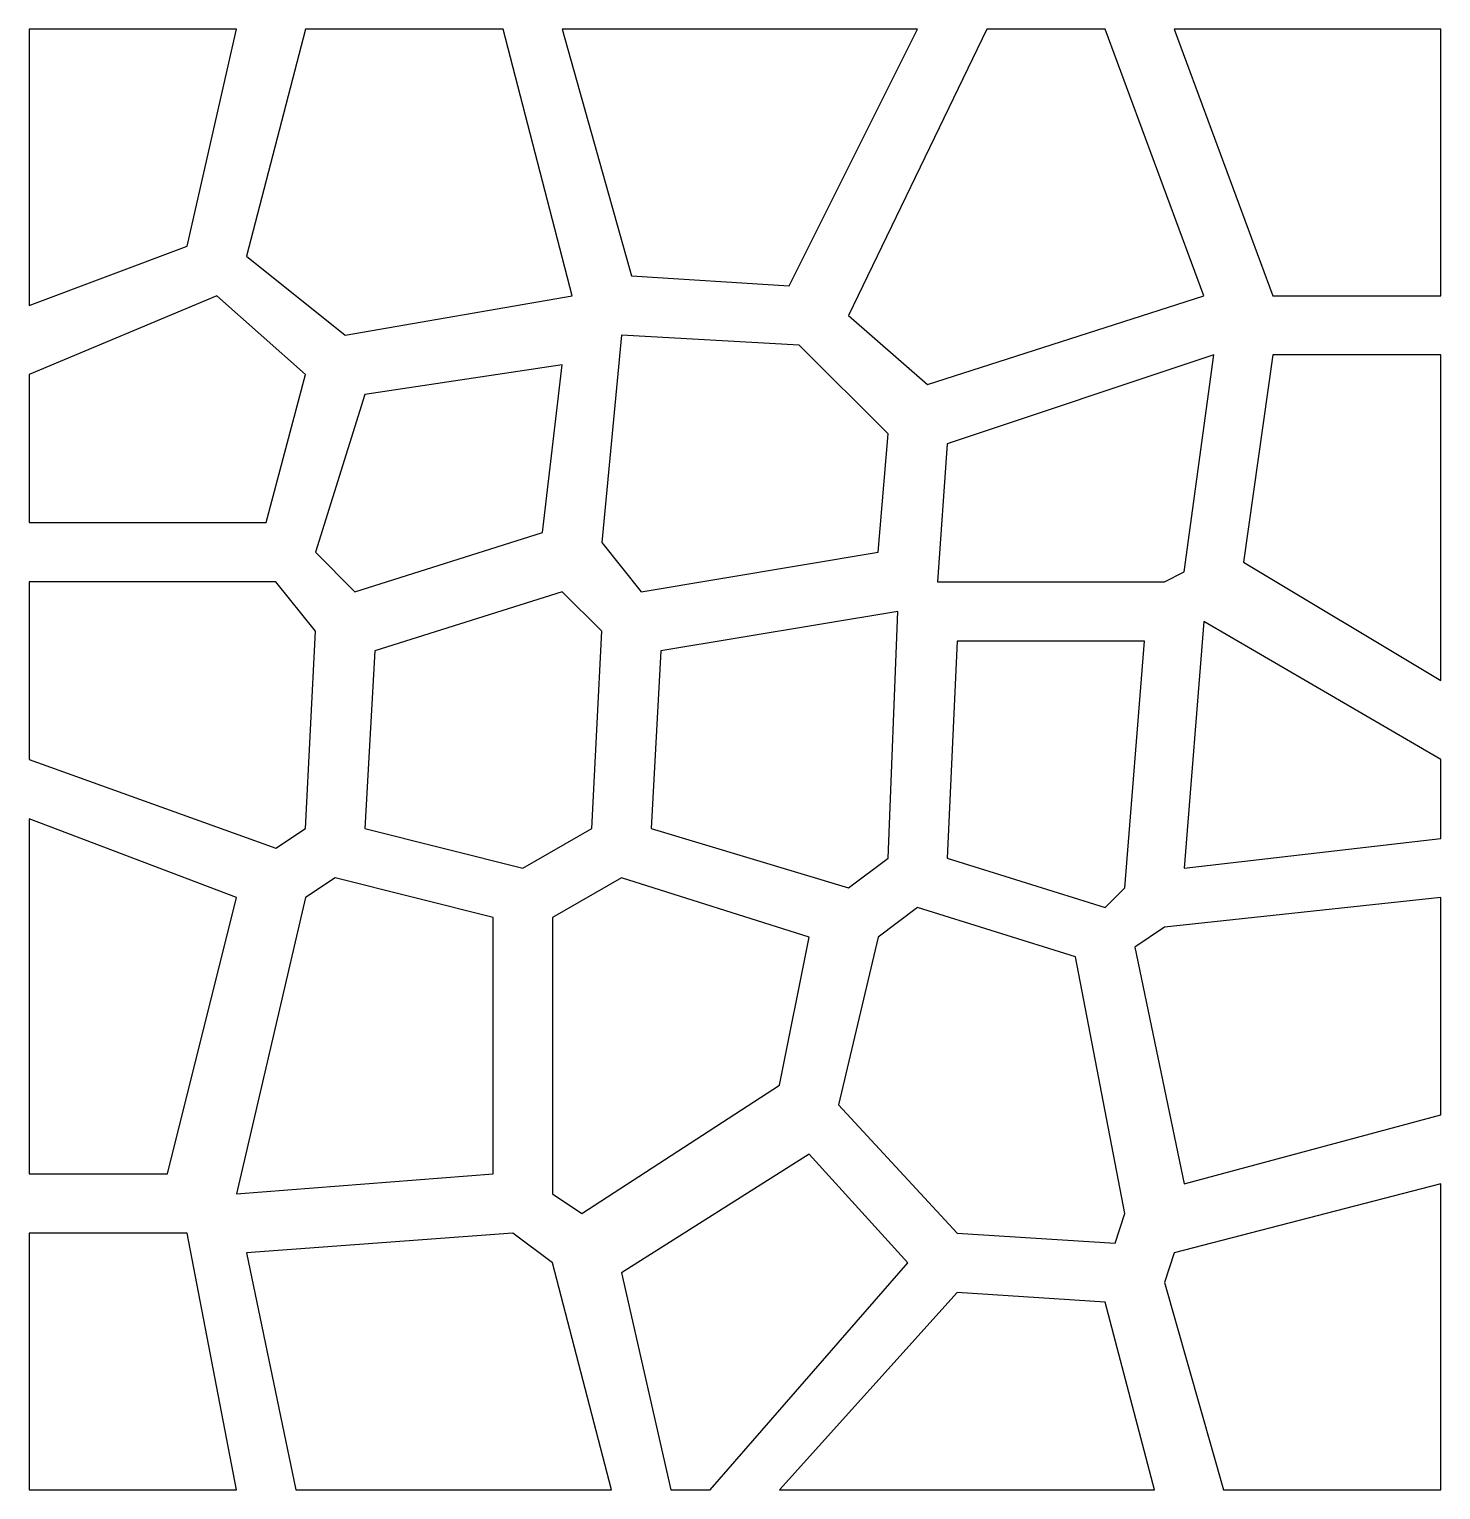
# Model space of a CAD drawing. Header units: millimetres. Extents: x -11 to 132, y -14 to 134.
import ezdxf

# ---------------------------------------------------------------- set-up
doc = ezdxf.new("R2010")
doc.units = ezdxf.units.MM

msp = doc.modelspace()

# ---------------------------------------------------------------- linework, layer by layer
at = {"color": 7, "linetype": 'Continuous'}
for p, q in [((10, 134), (-11, 134)), ((-11, 134), (-11, 106)), ((5, 112), (10, 134)), ((17, 134), (11, 111)), ((37, 134), (17, 134)), ((44, 107), (37, 134)), ((79, 134), (43, 134)), ((43, 134), (50, 109)), ((66, 108), (79, 134)), ((86, 134), (72, 105)), ((98, 134), (86, 134)), ((108, 107), (98, 134)), ((132, 134), (105, 134)), ((105, 134), (115, 107)), ((132, 107), (132, 134)), ((-11, 106), (5, 112)), ((11, 111), (21, 103)), ((50, 109), (66, 108)), ((8, 107), (-11, 99)), ((17, 99), (8, 107)), ((21, 103), (44, 107)), ((80, 98), (108, 107)), ((115, 107), (132, 107)), ((72, 105), (80, 98)), ((49, 103), (47, 82)), ((67, 102), (49, 103)), ((76, 93), (67, 102)), ((109, 101), (82, 92)), ((106, 79), (109, 101)), ((115, 101), (112, 80)), ((132, 101), (115, 101)), ((132, 68), (132, 101)), ((43, 100), (23, 97)), ((41, 83), (43, 100)), ((-11, 99), (-11, 84)), ((13, 84), (17, 99)), ((23, 97), (18, 81)), ((75, 81), (76, 93)), ((82, 92), (81, 78)), ((-11, 84), (13, 84)), ((22, 77), (41, 83)), ((47, 82), (51, 77)), ((18, 81), (22, 77)), ((51, 77), (75, 81)), ((112, 80), (132, 68)), ((104, 78), (106, 79)), ((14, 78), (-11, 78)), ((-11, 78), (-11, 60)), ((18, 73), (14, 78)), ((43, 77), (24, 71)), ((47, 73), (43, 77)), ((81, 78), (104, 78)), ((77, 75), (53, 71)), ((76, 50), (77, 75)), ((108, 74), (106, 49)), ((132, 60), (108, 74)), ((17, 53), (18, 73)), ((46, 53), (47, 73)), ((83, 72), (82, 50)), ((102, 72), (83, 72)), ((100, 47), (102, 72)), ((24, 71), (23, 53)), ((53, 71), (52, 53)), ((-11, 60), (14, 51)), ((132, 52), (132, 60)), ((10, 46), (-11, 54)), ((-11, 54), (-11, 18)), ((14, 51), (17, 53)), ((23, 53), (39, 49)), ((39, 49), (46, 53)), ((52, 53), (72, 47)), ((106, 49), (132, 52)), ((72, 47), (76, 50)), ((82, 50), (98, 45)), ((20, 48), (17, 46)), ((36, 44), (20, 48)), ((49, 48), (42, 44)), ((68, 42), (49, 48)), ((3, 18), (10, 46)), ((17, 46), (10, 16)), ((98, 45), (100, 47)), ((132, 46), (104, 43)), ((132, 24), (132, 46)), ((79, 45), (75, 42)), ((95, 40), (79, 45)), ((36, 18), (36, 44)), ((42, 44), (42, 16)), ((104, 43), (101, 41)), ((65, 27), (68, 42)), ((75, 42), (71, 25)), ((100, 14), (95, 40)), ((101, 41), (106, 17)), ((45, 14), (65, 27)), ((71, 25), (83, 12)), ((106, 17), (132, 24)), ((68, 20), (49, 8)), ((78, 9), (68, 20)), ((-11, 18), (3, 18)), ((10, 16), (36, 18)), ((132, 17), (105, 10)), ((132, -14), (132, 17)), ((42, 16), (45, 14)), ((99, 11), (100, 14)), ((5, 12), (-11, 12)), ((-11, 12), (-11, -14)), ((10, -14), (5, 12)), ((38, 12), (11, 10)), ((42, 9), (38, 12)), ((83, 12), (99, 11)), ((11, 10), (16, -14)), ((48, -14), (42, 9)), ((58, -14), (78, 9)), ((105, 10), (104, 7)), ((49, 8), (54, -14)), ((83, 6), (65, -14)), ((98, 5), (83, 6)), ((104, 7), (110, -14)), ((103, -14), (98, 5)), ((-11, -14), (10, -14)), ((16, -14), (48, -14)), ((54, -14), (58, -14)), ((65, -14), (103, -14)), ((110, -14), (132, -14))]:
    msp.add_line(p, q, dxfattribs=at)

doc.saveas('drawing.dxf')
